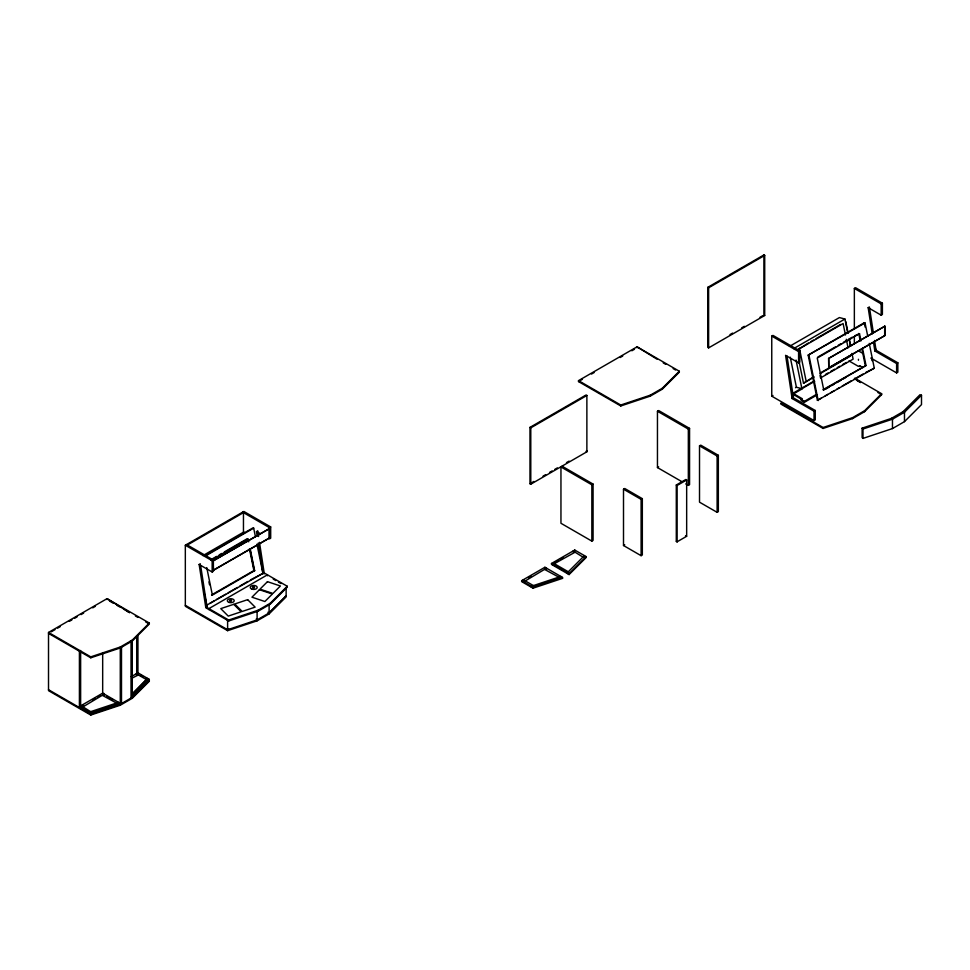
<?xml version="1.0" encoding="UTF-8"?>
<svg xmlns="http://www.w3.org/2000/svg" width="970" height="970" viewBox="0 0 970 970"><rect width="100%" height="100%" fill="white"/><g stroke="black" fill="none" stroke-linecap="round" stroke-linejoin="round"><path stroke-width="1.45" d="M48.512 632.452L90.78 656.86L120.28 647.014L132.272 640.091L149.319 623.055L107.039 598.66L48.512 632.452L48.512 690.652L90.78 715.048L120.28 705.214L132.272 698.291L149.319 681.255L149.295 679.376L137.934 672.816L131.217 676.696M131.787 694.726L147.634 678.418L147.634 679.352M131.787 694.253L146.446 679.606L136.309 673.75L136.309 674.696M132.272 696.411L149.295 679.376M132.272 697.345L149.295 680.322L132.272 697.345L120.28 704.281L90.78 714.114L89.082 713.132L89.082 712.198L79.394 706.609L102.662 693.174L120.256 703.335L90.768 713.168L89.082 712.198L118.595 702.365M200.366 563.788L199.153 564.491L205.664 606.747L228.702 620.036L258.202 610.203L270.193 603.279L287.241 586.244L264.192 572.955L259.475 542.351M200.596 565.243L206.889 606.044L205.664 607.681L228.702 620.982L258.202 611.149L270.193 604.213L287.241 587.189L287.241 586.244M284.913 596.647L286.138 595.944L269.102 612.967L257.098 619.903L227.61 629.736L185.331 605.328M286.138 595.944L269.102 612.967L267.902 612.252M242.645 512.16L269.466 527.644L269.466 538.908L270.691 538.204L270.691 526.94L243.858 511.457L185.331 545.249L185.343 606.274L227.61 630.67L257.098 620.836L269.102 613.913L286.138 596.877L286.126 587.893M578.508 380.628L620.776 405.024L650.276 395.19L662.28 388.267L679.315 371.231L637.047 346.836L578.508 380.628L578.508 381.562L620.776 405.969L650.276 396.124L662.28 389.2L679.315 372.177L679.315 371.231M569.087 574.567L569.087 573.634L586.122 556.598L574.749 550.038L551.481 563.473L551.481 564.407L569.087 574.567L586.122 557.544L586.122 556.598M881.609 393.711L881.609 394.657L864.573 411.68L852.569 418.603L823.081 428.449L780.814 404.041L780.814 403.096L823.081 427.503L852.569 417.67L864.573 410.734L881.609 393.711L854.715 378.179M904.489 412.238L903.264 411.535L891.248 418.482L892.473 419.185L904.489 412.238L921.5 395.214L920.009 394.717L902.973 411.753L904.476 412.25L904.476 421.635L892.473 428.57M904.476 421.635L921.5 404.611L921.5 395.214M808.41 343.041L796.77 350.279L843.1 323.531L845.452 334.977M799.11 361.725L803.499 383.211L813.866 376.712M187.368 545.019L243.458 512.633L243.458 533.658M51.119 631.882L55.011 629.639M57.545 628.16L60.225 626.632M69.294 621.382L71.925 619.866M74.508 618.375L77.115 616.859M81.031 614.616L83.638 613.101M92.732 607.863L95.375 606.323M202.972 555.592L243.943 531.936M204.621 555.798L252.891 527.935L253.679 528.141L255.474 536.907M205.41 556.016L253.679 528.141M211.496 559.363L216.613 556.404M219.171 554.925L221.742 553.446M224.3 551.966L247.362 538.653L247.956 541.551M210.999 560.308L248.15 538.859L248.732 541.757M185.331 545.249L212.163 560.733L213.376 560.029L213.376 571.294L212.163 571.997L199.153 564.491M269.466 527.644L270.691 526.94M213.17 560.854L269.466 528.589L213.17 560.854L213.376 570.36L269.466 537.974L213.17 570.239M707.809 287.326L763.899 254.952L764.712 255.413L764.712 315.492L708.621 347.878L707.809 347.405L707.809 287.326L708.621 287.799L764.712 255.413M80.631 650.518L79.407 651.222L79.407 707.542M578.508 381.562L582.412 379.306M591.518 374.056L594.125 372.553M620.133 357.53L622.74 356.026M631.846 350.776L634.441 349.273M254.443 570.275L211.606 594.889L212.381 595.095L206.755 567.608M211.896 595.35L254.661 570.687L250.212 548.996M209.969 603.304L213.885 601.036M216.492 599.533L225.622 594.258M228.229 592.755L237.371 587.48M239.978 585.977L247.799 581.466M250.405 579.951L262.931 573.391L256.965 544.194M206.052 605.559L262.931 573.391M529.972 483.703L529.972 427.382L586.062 394.996L586.874 395.469L586.874 451.802L530.784 484.188L529.972 483.715M529.972 427.382L530.784 427.855L586.874 395.469M83.566 705.129L81.019 706.609L81.019 705.663L91.156 711.98M92.477 699.988L95.024 698.521M97.57 697.042L100.189 695.551M103.887 693.404L102.674 694.12L102.674 652.616M131.568 678.37L137.934 675.156M729.986 334.601L732.592 333.098M741.723 327.824L744.329 326.32M759.983 317.287L762.602 315.771M228.823 629.033L227.61 629.736L226.75 628.875M771.756 336.105L772.981 335.402L799.801 350.885L799.801 362.149L798.589 362.853L785.579 355.347L792.09 398.524L814.036 411.195L815.249 410.492L815.249 419.877L814.036 420.58L771.756 396.172L771.756 336.105L798.589 351.589L799.801 350.885M854.352 328.975L854.352 288.417L855.564 287.714L882.397 303.198L882.397 314.462L881.172 315.177L868.162 307.66L869.387 306.956L873.424 333.183M531.281 482.963L533.888 481.447M543.018 476.185L545.625 474.669M549.541 472.426L552.148 470.899M554.755 469.407L557.362 467.892M566.492 462.629L569.111 461.114M587.286 450.626L586.062 451.317L586.874 451.802M560.951 466.958L562.176 466.255L593.07 484.091L593.07 540.411L591.846 541.114L560.951 523.279L560.951 466.958L591.846 484.794L593.07 484.091M681.91 481.678L657.454 467.564L657.454 411.244L658.666 410.54L689.561 428.376L689.561 484.697L688.336 485.4L685.766 483.909M789.483 346.387L839.414 317.566L844.906 319.033L847.841 333.353M793.702 348.606L844.906 319.033M810.993 341.549L813.563 340.07M816.134 338.578L840.59 324.465M854.352 288.417L881.172 303.901L882.397 303.198M869.229 343.392L874.297 368.2L817.419 400.367L808.168 355.129L864.258 322.743L865.046 322.962L867.726 336.093M808.168 355.129L865.046 322.962M657.454 411.244L688.336 429.079L689.561 428.376M817.734 357.13L835.667 346.775M838.226 345.296L840.796 343.816M843.354 342.337L847.198 340.118M849.756 338.639L852.315 337.16M854.885 335.681L859.505 333.668L860.984 340.906M859.505 333.668L817.237 358.075L823.748 389.904L866.028 365.508L862.476 348.145M828.574 358.463L884.87 326.199L884.87 335.584L828.78 367.969L828.574 358.463L884.87 326.199M771.756 396.172L772.981 395.469M828.574 367.848L884.87 335.584M820.305 372.989L849.902 355.905M657.454 467.564L658.666 466.861M795.533 387.733L796.406 387.236L801.899 388.703L814.703 381.307M803.499 383.211L813.806 377.269M820.232 373.547L849.841 356.463M623.504 489.195L624.728 488.492L642.334 498.653L642.334 554.973L641.109 555.689L623.504 545.516L623.504 489.195L641.109 499.356L642.334 498.653M699.515 445.848L700.74 445.145L718.346 455.306L718.346 511.626L717.121 512.33L699.515 502.169L699.515 445.848L717.121 456.009L718.346 455.306M801.171 399.022L792.878 394.232L792.878 393.299L812.436 381.998M825.482 374.468L828.089 372.965M830.696 371.462L834.612 369.194M837.219 367.691L839.826 366.187M842.433 364.684L846.349 362.428M821.105 377.621L853.115 359.13L851.939 353.407M792.878 394.232L802.008 388.958M792.599 396.293L795.218 394.79M792.09 397.591L793.314 396.888L787.022 356.099M870.999 358.112L896.619 372.904L897.844 372.201L897.844 362.804L896.619 363.52L874.685 350.849L875.898 349.212L874.552 340.47M792.09 398.524L793.314 397.821L815.249 410.492M874.685 350.849L875.898 350.146L897.844 362.804M817.395 394.778L804.397 402.283L801.147 400.404L802.348 398.767L792.878 393.299M862.912 367.557L859.65 365.69L858.438 366.393L848.956 360.913M866.028 365.508L822.96 389.697L823.748 389.904M801.147 399.47L804.397 401.35L816.097 394.584M825.203 389.334L829.095 387.078M831.702 385.575L834.297 384.084M836.904 382.58L840.808 380.325M843.403 378.821L846.01 377.318M817.419 400.367L821.335 398.112M825.252 395.857L827.859 394.341M830.465 392.838L834.382 390.583M836.989 389.079L839.596 387.563M842.202 386.06L851.345 380.786M853.952 379.282L863.082 374.008M865.689 372.504L874.297 368.2M677.096 541.781L676.296 541.321L676.296 485L685.851 479.483L686.663 479.956L686.663 536.277L677.109 541.793L677.109 485.473L686.663 479.956M521.654 580.69L544.922 567.256L562.527 577.417L562.527 578.362L533.027 588.184L521.654 581.624L521.654 580.69L533.027 587.25L562.527 577.417M528.371 577.744L530.917 576.277M555.301 562.2L557.847 560.733M560.393 559.266L562.939 557.798M623.504 545.516L624.728 544.813M676.296 541.321L677.157 541.757M121.48 647.245L120.68 646.784M48.512 633.386L90.78 657.793L120.28 647.96L132.272 641.024L149.319 624.001L149.319 623.055M677.157 485.436L676.296 485M862.124 428.158L891.612 418.325L892.473 419.185L862.985 429.019L862.124 428.158L862.124 437.543L862.985 438.404L892.473 428.57L892.473 419.185M121.492 703.565L121.492 647.257M560.854 576.447L531.342 586.28L531.354 587.226M685.475 536.022L686.602 536.301L685.851 535.804M254.661 570.687L253.873 570.481L249.435 548.778M858.195 350.716L863.312 353.674M764.712 315.492L763.899 315.02L763.899 254.952M856.825 380.349L860.572 382.507M877.898 392.51L881.609 394.657M663.237 362.889L665.711 364.32M673.131 368.6L675.605 370.031M551.481 563.473L569.087 573.634M560.842 577.38L562.527 578.362M260.36 533.658L256.468 531.402L257.135 535.779M273.237 579.102L275.807 580.593M278.39 582.085L280.973 583.576M186.555 544.546L213.376 560.029M109.537 601.036L113.284 603.207M117.043 605.365L119.54 606.808M123.772 609.257L126.343 610.736M135.363 615.938L137.934 617.429M145.609 621.855L148.083 623.286M130.235 641.267L131.047 641.74L131.035 698.06M140.347 675.144L142.905 676.623M145.476 678.103L148.034 679.582M106.894 696.545L112.726 699.928M118.582 703.298L120.256 704.269L90.768 714.102L48.5 689.706M855.576 379.367L860.572 382.459M657.029 359.203L637.047 346.836L637.047 347.769M124.536 609.487L107.039 598.66L107.039 599.593M256.25 619.042L257.111 619.903M226.75 619.49L227.61 620.351L227.61 630.67M864.258 322.743L865.155 327.12M871.424 357.772L872.018 360.695M858.729 333.462L860.208 340.7M861.978 349.382L865.24 365.29M845.743 321.482L848.083 332.94M849.259 338.663L850.726 345.829M849.017 339.088L850.484 346.241M846.325 339.282L848.083 347.866M820.002 375.232L820.596 378.118M808.956 355.335L818.207 400.586M799.401 348.242L806.143 381.174M796.043 360.064L801.899 388.703M790.247 357.154L796.406 387.236M249.981 549.347L254.37 570.833M208.938 581.867L209.532 584.764M204.161 592.634L206.84 605.777M868.162 307.66L872.212 333.886M873.558 342.628L874.685 349.915M257.68 530.699L258.578 536.531M258.262 543.054L262.979 573.658L264.204 572.955L264.192 573.888M896.619 363.52L896.619 372.904M884.676 326.078L884.676 335.462M881.172 303.901L881.172 315.177M875.898 349.212L875.898 350.146M864.573 410.734L864.573 411.68M862.985 429.019L862.985 438.404M859.65 365.69L859.65 366.624M858.45 359.288L858.45 360.222M854.352 336.481L854.352 343.986M852.569 417.67L852.569 418.603M828.78 358.585L828.78 367.969M823.081 427.503L823.081 428.449M814.036 411.195L814.036 420.58M804.397 401.35L804.397 402.283M798.589 351.589L798.589 362.853M793.314 396.888L793.314 397.821M717.121 456.009L717.121 512.33M708.621 287.799L708.621 347.878M688.336 429.079L688.336 485.4M662.28 388.267L662.28 389.2M650.276 395.19L650.276 396.124M641.109 499.356L641.109 555.689M620.776 405.024L620.776 405.969M591.846 484.794L591.846 541.114M584.449 556.574L584.437 555.628L567.414 572.664L567.414 573.609M583.261 557.301L573.125 550.972L573.125 551.918M574.749 550.038L574.749 550.972M574.749 552.379L553.106 564.407L553.106 565.352M568.602 571.948L554.731 563.946M558.793 578.071L558.793 577.138L544.922 569.596M546.546 569.123L546.546 568.19L524.903 581.151M544.922 567.256L544.922 568.19M533.415 586.535L533.415 585.601L523.279 579.745L523.279 580.69M533.027 587.25L533.027 588.184M530.784 427.855L530.784 484.188M270.193 603.279L270.193 604.213M269.272 528.468L269.272 537.853M269.126 604.916L269.102 613.913M267.441 575.768L267.453 574.822L208.914 608.614L208.914 609.56M258.202 610.203L258.202 611.149M257.098 610.518L257.098 620.836M228.702 620.036L228.702 620.982M212.163 560.733L212.163 571.997M206.889 606.032L206.889 606.977M137.934 635.217L137.934 673.75M136.709 635.92L136.721 674.453M132.272 640.091L132.272 698.291M120.28 647.014L120.28 705.214M116.533 703.99L116.533 703.056L102.662 695.514M104.287 695.041L104.287 694.108L82.644 707.069M90.78 656.86L90.78 657.793M90.768 713.168L90.78 715.048M80.631 651.998L80.631 706.839M229.611 600.515C231.369 603.328 232.97 598.441 229.611 600.515M252.564 587.262C254.322 590.075 255.934 585.189 252.564 587.262M259.414 589.724L251.945 597.193L264.883 601.509L272.364 594.028L259.414 589.724M267.465 581.673L259.984 589.142L272.934 593.458L280.403 585.989L267.465 581.673M233.721 604.31L220.772 608.626L228.253 616.096L241.19 611.779L233.721 604.31M247.653 599.666L234.716 603.983L242.185 611.452L255.134 607.135L247.653 599.666M129.531 612.579L127.034 611.136L129.531 612.579M252.006 589.166A3.443 1.988 0 0 0 257.183 587.432A3.443 1.988 0 0 0 252.006 585.71A3.443 1.988 0 0 0 252.006 589.166M229.053 602.418A3.443 1.988 0 0 0 234.219 600.697A3.443 1.988 0 0 0 229.053 598.975A3.443 1.988 0 0 0 229.053 602.418"/></g></svg>
